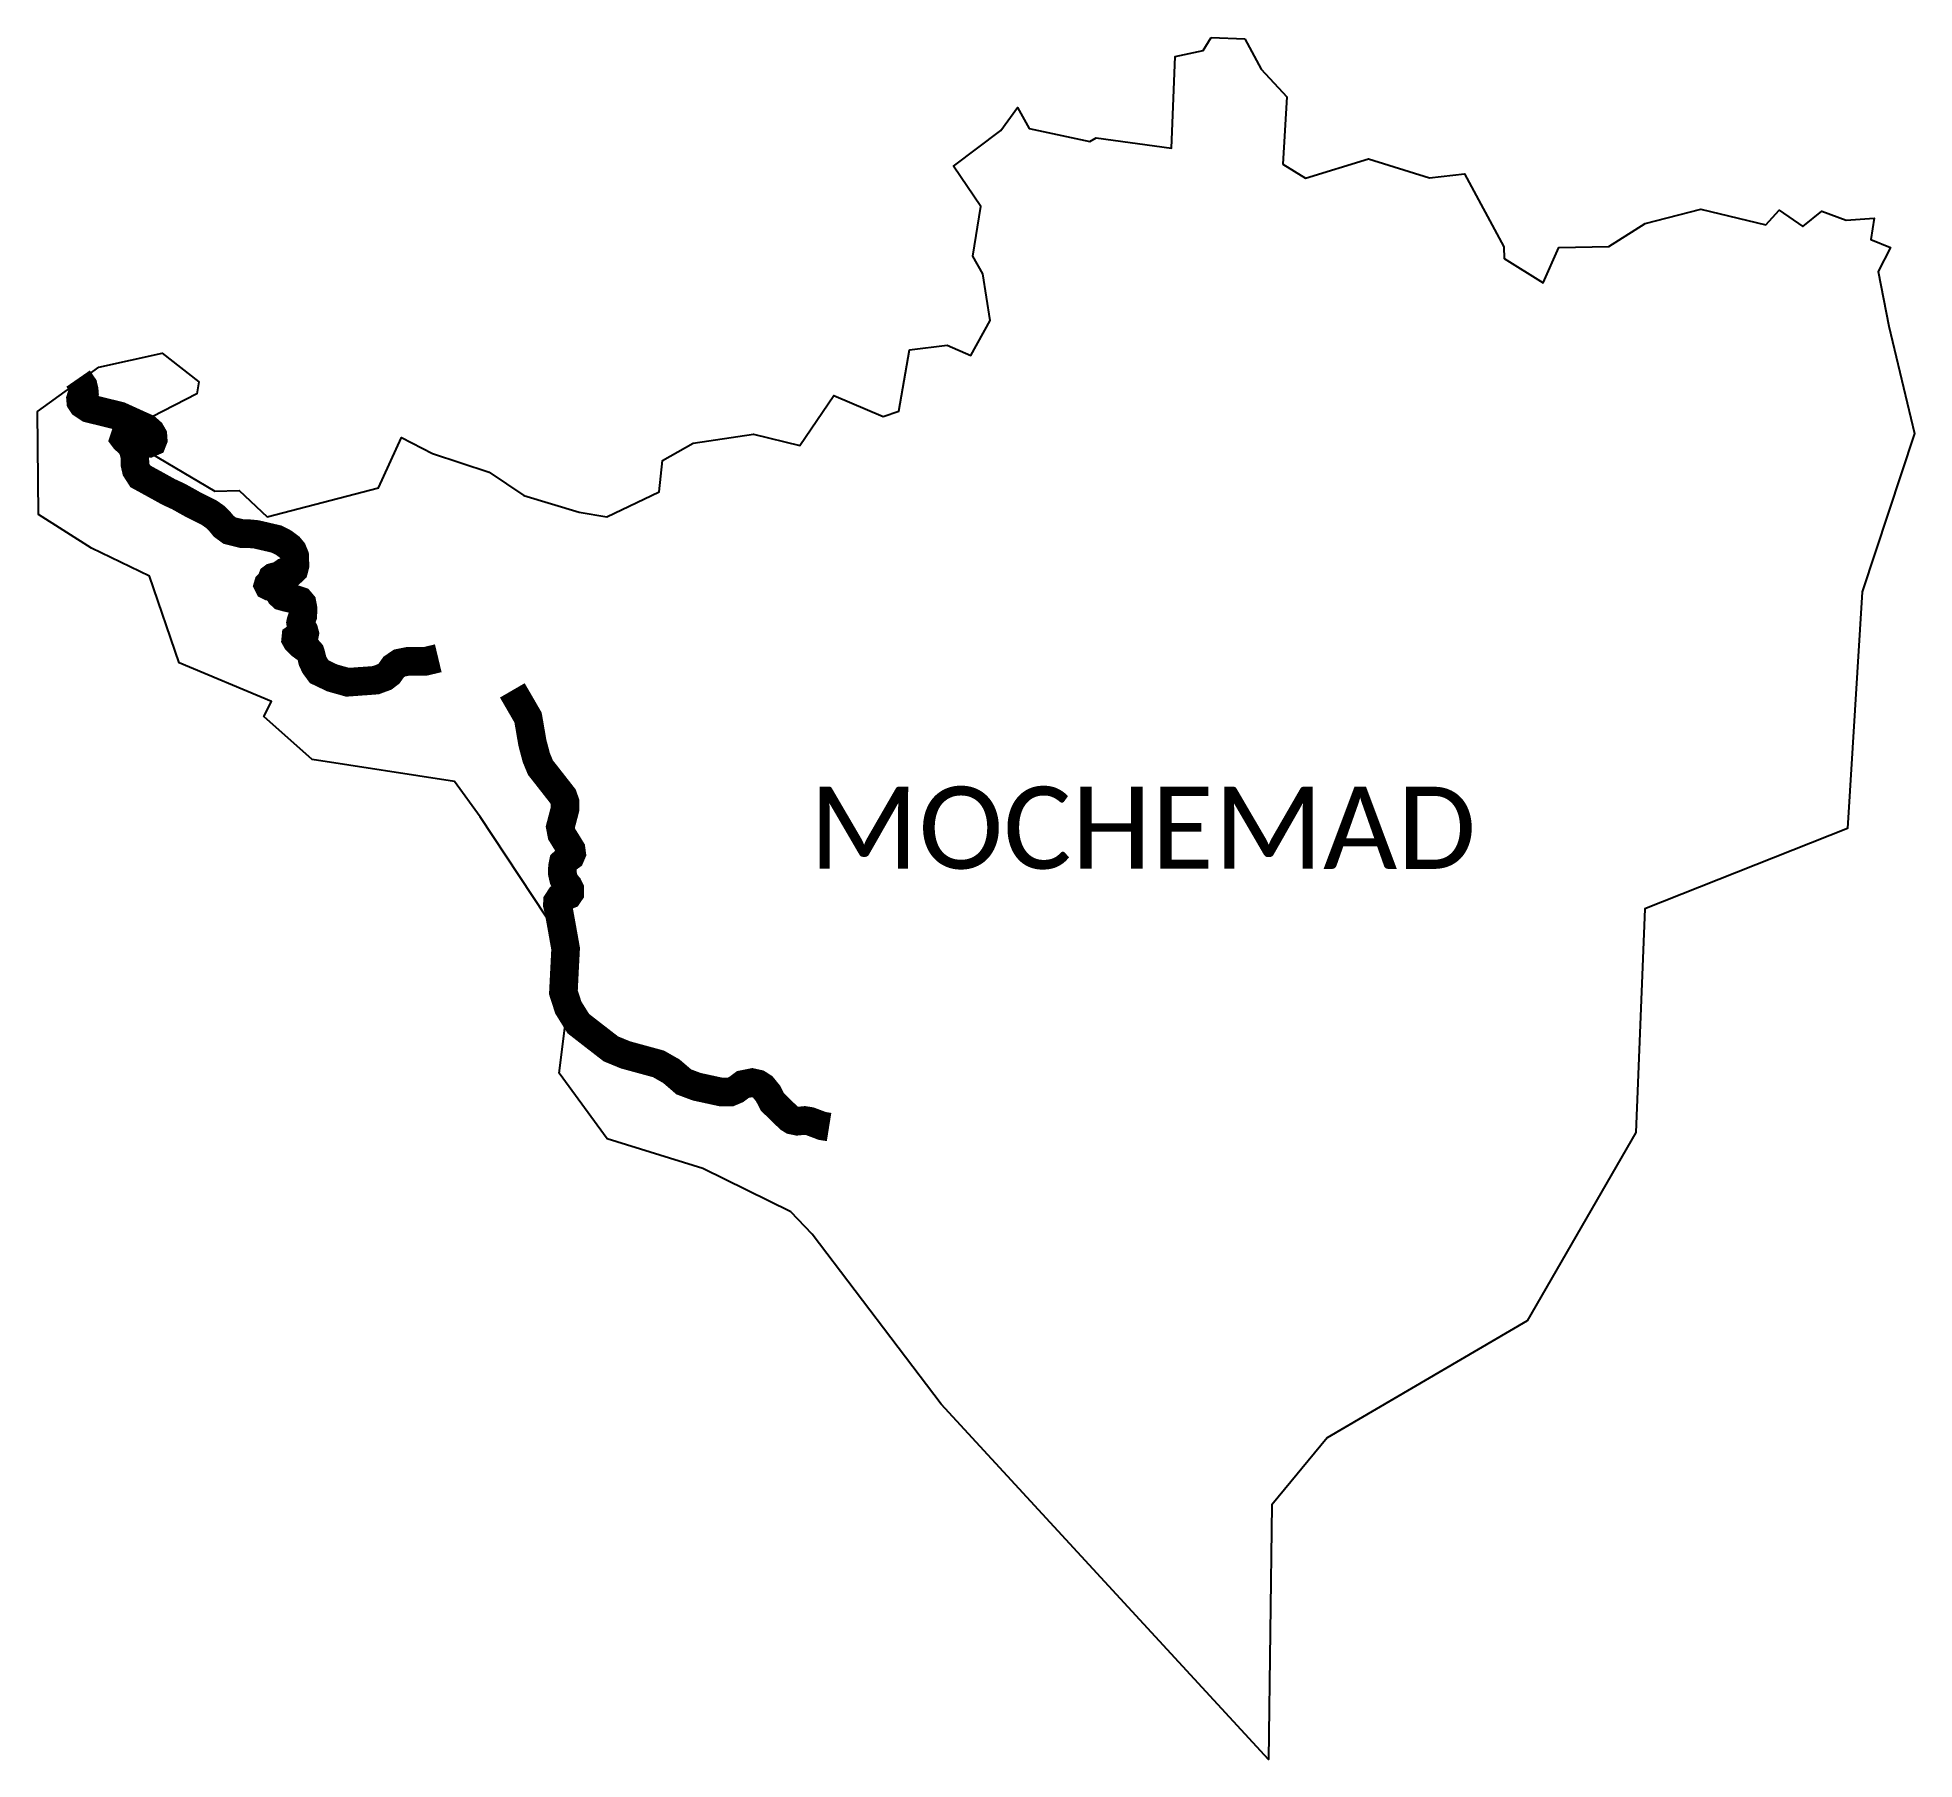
# Model space of a CAD drawing. Header units: metres. Extents: x 353962 to 357247, y 1746637 to 1749651.
import ezdxf

# ---------------------------------------------------------------- set-up
doc = ezdxf.new("R2010")
doc.units = ezdxf.units.M
for name, color, linetype in [('NATURALLY PROTECTED', 3, 'Continuous'), ('village', 4, 'Continuous'), ('VILLAGE NAME', 250, 'Continuous')]:
    doc.layers.add(name, color=color, linetype=linetype)

msp = doc.modelspace()

# ---------------------------------------------------------------- linework, layer by layer
at = {"layer": 'NATURALLY PROTECTED', "const_width": 50, "flags": 128}
msp.add_lwpolyline([(354032.8, 1749054), (354041.8, 1749041), (354043.5, 1749034.1), (354044, 1749028.1), (354043.1, 1749023.7), (354042, 1749022.3), (354038.7, 1749021.8), (354037.9, 1749021), (354037.1, 1749018.4), (354037.5, 1749013.8), (354040.5, 1749009.2), (354051.6, 1749001.8), (354075.5, 1748995.9), (354105.7, 1748988.5), (354132.3, 1748976.4), (354152.1, 1748967.5), (354160.1, 1748960.4), (354163.8, 1748954), (354164.3, 1748947.4), (354162.7, 1748943.3), (354157.5, 1748941.1), (354140.3, 1748943.5), (354128.1, 1748946.2), (354117.9, 1748949.7), (354114.8, 1748950.3), (354113.7, 1748949.9), (354113.4, 1748949), (354114.6, 1748947.4), (354121.7, 1748941.3), (354125.8, 1748935.9), (354129.4, 1748929), (354132.1, 1748918.1), (354132.3, 1748904), (354134.5, 1748894.4), (354141.9, 1748882.8), (354166, 1748869.6), (354179.6, 1748862.1), (354186.8, 1748858.1), (354191.3, 1748855.6), (354208.6, 1748847.6), (354233.7, 1748833.6), (354261.9, 1748819.5), (354273.3, 1748811.5), (354280.1, 1748804.7), (354287.6, 1748795.6), (354298, 1748787.9), (354320.3, 1748782.4), (354325.8, 1748782.5), (354331.9, 1748782.5), (354344.7, 1748781.3), (354380.4, 1748773), (354392.8, 1748766.6), (354402.9, 1748759), (354408.3, 1748752.5), (354411.8, 1748743.9), (354412.1, 1748736), (354412.5, 1748727.2), (354410.5, 1748719.4), (354407.3, 1748716.4), (354402.5, 1748716.1), (354397.1, 1748716.1), (354394, 1748715.2), (354391, 1748713), (354388, 1748709.7), (354385.5, 1748707), (354382.5, 1748705.8), (354378.6, 1748705.7), (354375.3, 1748706.6), (354374.2, 1748706.3), (354373, 1748705.4), (354372.2, 1748703.1), (354371.8, 1748698.9), (354370.5, 1748696.7), (354367.8, 1748695.2), (354366.1, 1748694.3), (354365.6, 1748693.8), (354365.3, 1748692.8), (354366, 1748691.4), (354368.8, 1748690), (354376.2, 1748688.4), (354380, 1748686.6), (354382.8, 1748683.2), (354386.7, 1748676.1), (354390.2, 1748672.9), (354397.8, 1748670.8), (354413.6, 1748667.3), (354421.1, 1748664.8), (354424.9, 1748660.3), (354426.6, 1748651.4), (354426.1, 1748638.9), (354422.9, 1748629.7), (354422.2, 1748626.4), (354423, 1748621.1), (354426.6, 1748615.3), (354428.1, 1748612.8), (354429.5, 1748607.6), (354428.7, 1748603.8), (354425.6, 1748601.3), (354422.5, 1748600.9), (354417.8, 1748601.3), (354415.6, 1748601.5), (354413.9, 1748600.3), (354413.7, 1748598.3), (354415.2, 1748595.6), (354422, 1748588.5), (354428.9, 1748583.5), (354435.9, 1748578.5), (354439.3, 1748574.7), (354440.4, 1748571.3), (354443.1, 1748560.1), (354447.1, 1748551.6), (354454.9, 1748540.9), (354477.5, 1748530.1), (354504.5, 1748522.5), (354527.8, 1748524.2), (354539.4, 1748525), (354553.8, 1748526.1), (354569.2, 1748531.8), (354577.1, 1748537.8), (354585.1, 1748549.1), (354595.3, 1748556.1), (354611.1, 1748559.3), (354623.4, 1748559.2), (354639.6, 1748558.9), (354653.6, 1748562.2), (354663.2, 1748564.5)], dxfattribs=at)
at = {"layer": 'NATURALLY PROTECTED', "flags": 128}
msp.add_lwpolyline([(354792.8, 1748508.3, 50, 50, 0), (354810.2, 1748478.3, 50, 50, 0), (354820.3, 1748460.8, 50, 50, 0), (354823.5, 1748442.5, 50, 50, 0), (354827.9, 1748416.7, 50, 50, 0), (354834.8, 1748390.6, 50, 50, 0), (354842, 1748373.2, 50, 50, 0), (354850.9, 1748361.9, 50, 50, 0), (354866.1, 1748342.5, 50, 50, 0), (354876.2, 1748329.6, 50, 50, 0), (354881.5, 1748322.8, 50, 50, 0), (354885.1, 1748312.6, 50, 50, 0), (354885.1, 1748300.7, 50, 50, 0), (354880.8, 1748284.3, 50, 50, 0), (354876.8, 1748269.2, 50, 50, 0), (354879.3, 1748256.5, 50, 50, 0), (354890.5, 1748238.5, 50, 50, 0), (354895.7, 1748230, 50, 50, 0), (354896.7, 1748222.9, 50, 50, 0), (354894.5, 1748217.8, 50, 50, 0), (354889.1, 1748213.8, 50, 50, 0), (354882, 1748206.9, 50, 50, 0), (354880.6, 1748200.2, 50, 50, 0), (354880.2, 1748188.8, 50, 50, 0), (354882.6, 1748178.1, 50, 50, 0), (354885.8, 1748171.3, 50, 50, 0), (354891, 1748165.4, 50, 50, 0), (354893.5, 1748160.3, 50, 50, 0), (354893.5, 1748154.2, 50, 50, 0), (354890.9, 1748150.4, 50, 50, 0), (354883.8, 1748147.6, 50, 50, 0), (354875.6, 1748144.3, 50, 50, 0), (354871.9, 1748138.6, 50, 50, 0), (354871.6, 1748133.2, 50, 50, 0), (354873.8, 1748124.6, 50, 50, 0), (354879.7, 1748092.1, 50, 50, 0), (354886.1, 1748056.1, 50, 50, 0), (354884, 1748015.9, 50, 50, 0), (354882.2, 1747979.8, 50, 50, 0), (354890.8, 1747953.2, 50, 50, 0), (354908.3, 1747925.1, 50, 50, 0), (354936.5, 1747903.2, 50, 50, 0), (354965.3, 1747880.9, 50, 50, 0), (354990.8, 1747870.4, 50, 50, 0), (355048.7, 1747854.6, 50, 50, 0), (355071.2, 1747841.8, 50, 50, 0), (355092.8, 1747823.2, 50, 50, 0), (355115.4, 1747814.7, 50, 50, 0), (355158.6, 1747805.3, 50, 50, 0), (355174.2, 1747805.3, 50, 50, 0), (355184.4, 1747809.6, 50, 50, 0), (355196.5, 1747818.6, 50, 50, 0), (355203.6, 1747820, 50, 50, 0), (355212.6, 1747821.8, 50, 50, 0), (355223, 1747819.5, 50, 50, 0), (355231.2, 1747814.2, 50, 50, 0), (355240.6, 1747802.6, 50, 50, 0), (355248, 1747788, 50, 50, 0), (355260.7, 1747775.7, 50, 50, 0), (355271.8, 1747764.9, 50, 50, 0), (355277.6, 1747759.3, 50, 50, 0), (355282.8, 1747756.1, 50, 50, 0), (355287.1, 1747755.2, 50, 50, 0), (355291.5, 1747754.3, 50, 50, 0), (355304.4, 1747755.6, 50, 50, 0), (355313.5, 1747754.2, 50, 50, 0), (355335.3, 1747746, 50, 50, 0), (355340.9, 1747745.1, 50, 50, 0), (355347.2, 1747744.1, 0, 0, 0)], format="xyseb", dxfattribs=at)
at = {"layer": 'village'}
for points in [[(356074.7, 1749648.5), (356103.5, 1749595.7), (356148.2, 1749546.8), (356141.6, 1749429.3), (356181.1, 1749404.6), (356291.1, 1749438.5), (356397.8, 1749405), (356459.1, 1749412), (356528.3, 1749284.6), (356529, 1749264.3), (356597, 1749221.6), (356624.2, 1749283.2), (356712, 1749285.2), (356775.7, 1749325.4), (356872.7, 1749350.3), (356986.6, 1749323.2), (357010, 1749348.6), (357051.7, 1749320.2), (357084.8, 1749347), (357127.4, 1749331.4), (357176.1, 1749334.5), (357170.3, 1749297.4), (357204.7, 1749283.4), (357183.5, 1749241.2), (357201.8, 1749145.8), (357246.9, 1748957.9), (357155.6, 1748680.8), (357129.4, 1748266.7), (356775.2, 1748125.8), (356759.3, 1747734.8), (356568.8, 1747405.2), (356218.7, 1747200.2), (356121.9, 1747083.2), (356116.4, 1746637.3), (355543.5, 1747259.1), (355317.7, 1747556.8), (355280.4, 1747595.7), (355126.5, 1747671.3), (354958.8, 1747723.4), (354874.7, 1747838.2), (354893.9, 1747991.6), (354874.5, 1748078.7), (354736.6, 1748286.9), (354691.5, 1748349.1), (354442.5, 1748387.3), (354357.8, 1748462.8), (354371.3, 1748488.9), (354209.5, 1748556.4), (354157.5, 1748707.9), (354056, 1748757), (353963.3, 1748816), (353961.8, 1748996.4), (354069.1, 1749074.2), (354180, 1749098.7), (354244.1, 1749048), (354240.4, 1749027.1), (354103.8, 1748956.5), (354272.3, 1748857), (354315, 1748858.2), (354363.8, 1748812.1), (354558.3, 1748863), (354598.8, 1748950.7), (354653, 1748922.6), (354752.1, 1748890.1), (354812.7, 1748849.4), (354909.7, 1748819.9), (354958.2, 1748811.9), (355049.7, 1748856), (355055.6, 1748910.4), (355109.3, 1748941), (355214.7, 1748956.9), (355296.2, 1748937), (355355.3, 1749024.1), (355441.9, 1748987.5), (355469.5, 1748997.2), (355488, 1749104.3), (355553.6, 1749112.3), (355595.1, 1749094.4), (355629, 1749155.7), (355616.5, 1749237.4), (355598.8, 1749268.4), (355612.9, 1749355.4), (355564.8, 1749425.9), (355647.7, 1749488.3), (355676.8, 1749528.1), (355697.4, 1749491.7), (355803.8, 1749468.6), (355814.9, 1749475.5), (355946.7, 1749457), (355953, 1749617.8), (356001.9, 1749628.2), (356016, 1749650.8)], [(356016, 1749650.8), (356074.7, 1749648.5)]]:
    msp.add_lwpolyline(points, dxfattribs=at)

# ---------------------------------------------------------------- texts
at = {"layer": 'VILLAGE NAME', "insert": (355312.4, 1748340), "char_height": 143.7, "attachment_point": 1, "rotation": 359.9793}
msp.add_mtext_dynamic_manual_height_columns('{\\fCalibri|b0|i0|c0|p34;MOCHEMAD}', width=1418, gutter_width=718.5, heights=[0], dxfattribs=at)

doc.saveas('drawing.dxf')
